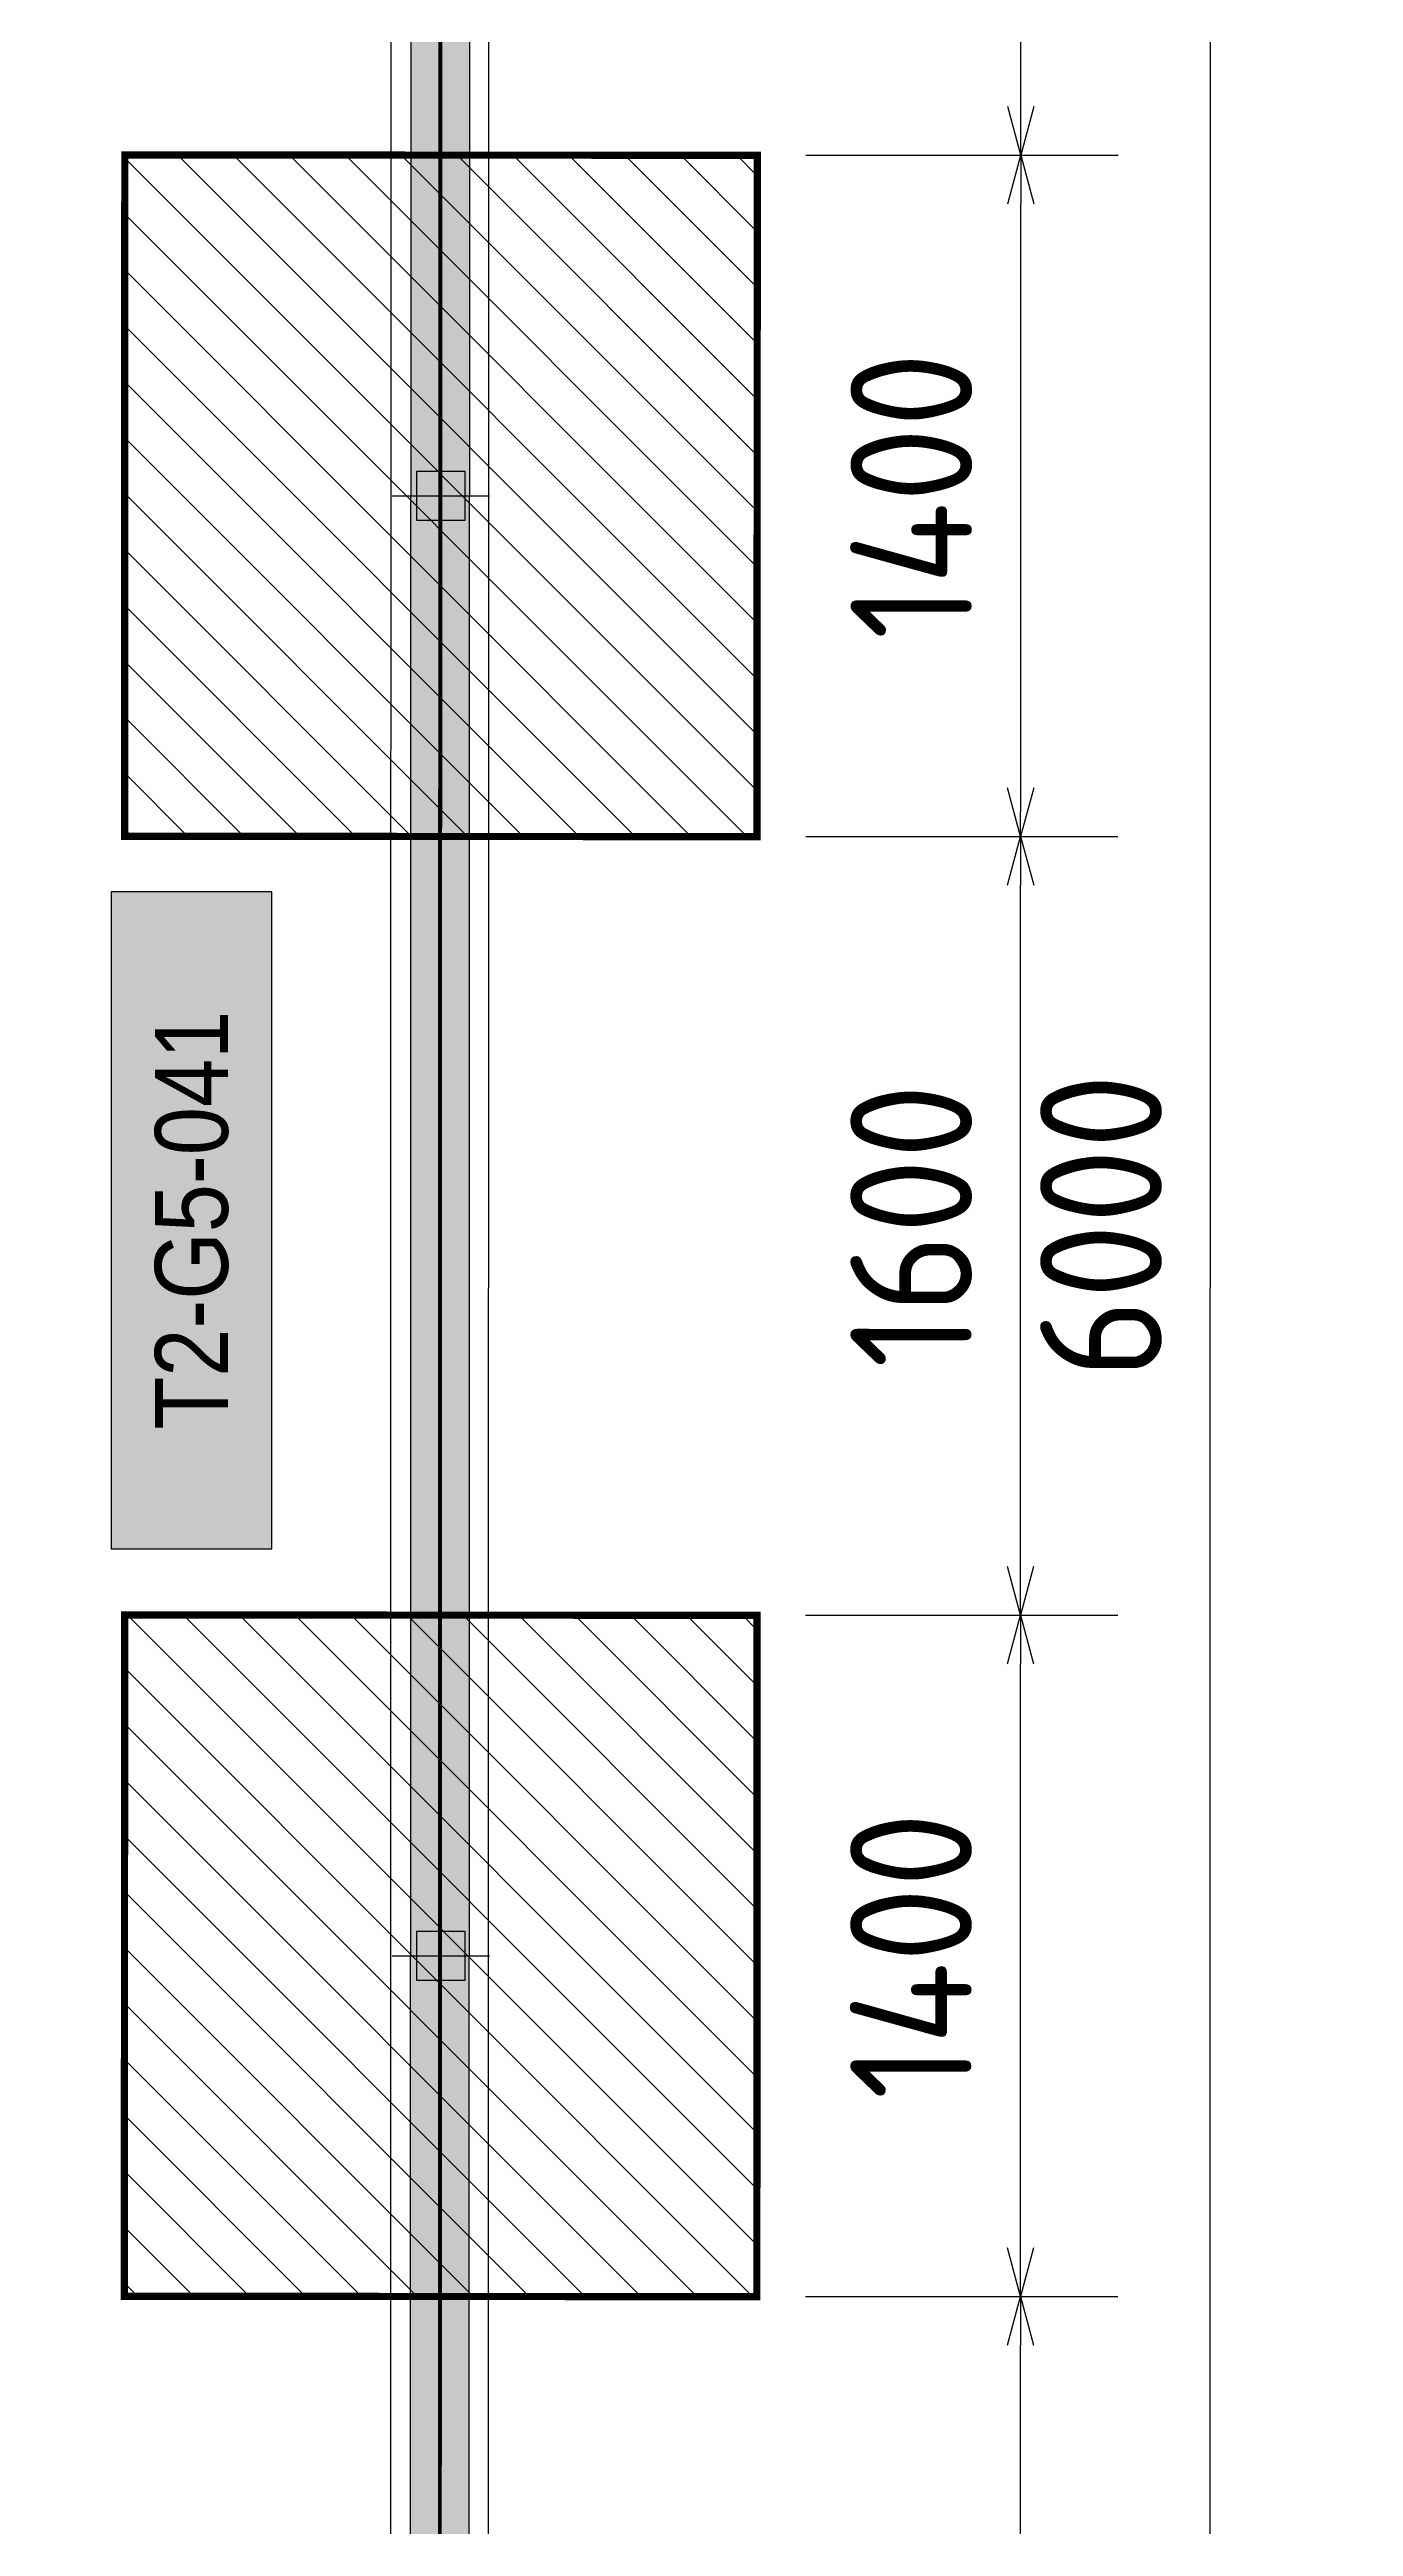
# Model space of a CAD drawing. Header units: centimetres. Extents: x -6122352 to 4157695, y -1694241 to 1947892.
# Drawn here: x 58955 to 61636, y -168350 to -163260 of the extents above; entities that cross this region are included whole.
import ezdxf
from ezdxf.enums import TextEntityAlignment as Align

# ---------------------------------------------------------------- set-up
doc = ezdxf.new("R2010")
doc.units = ezdxf.units.CM
doc.header["$MEASUREMENT"] = 0
doc.header["$PDMODE"] = 66
doc.header["$PDSIZE"] = 100
for name, color, linetype in [('00-MI-DIM', 7, 'Continuous'), ('@MI-FOOTINGS', 7, 'Continuous'), ('@MI-MEP', 7, 'Continuous'), ('@MI-REF LAYER', 7, 'Continuous'), ('@MI-TYPE-02', 6, 'Continuous'), ('PANEL-TAGS', 7, 'Continuous')]:
    doc.layers.add(name, color=color, linetype=linetype)
doc.layers.add('08-Compound Wall-2', color=6, linetype='Continuous', lineweight=25, true_color=0xff00ff)
doc.layers.add('23585-XR-AR-DAMAC PLOT LIMITS$0$1-End units', color=7, linetype='Continuous', lineweight=5, true_color=0xf8991e)
doc.layers.add('A-ANNO-TEXT', color=3, linetype='Continuous', lineweight=25)
doc.styles.add('PANELTAG_STYLE', font='arial.ttf')
doc.styles.add('Schueco-BEMSTIL', font='isocpeur.ttf', dxfattribs={"width": 0.9})
doc.dimstyles.new('MI- JWC-TXT-2.5 MM', dxfattribs={"dimscale": 1.5, "dimtxt": 2.5, "dimasz": 1, "dimexe": 2, "dimexo": 1, "dimgap": 1, "dimtad": 1, "dimdec": 0, "dimdsep": 46, "dimtxsty": 'Schueco-BEMSTIL', "dimblk": 'OPEN30', "dimcen": 0, "dimdle": 2, "dimclrd": 140, "dimclre": 8, "dimclrt": 40, "dimadec": 0, "dimazin": 2, "dimtfac": 1, "dimtdec": 0, "dimtix": 1, "dimtmove": 2, "dimatfit": 3, "dimldrblk": 'OPEN', "dimfxl": 2, "dimlwd": -1, "dimlwe": -1, "dimarcsym": 0})

# ---------------------------------------------------------------- blocks, each defined once
blk = doc.blocks.new('23585-XR-AR-BOUNDARY WALLS AND SETBACKS')
at = {"layer": '08-Compound Wall-2'}
for points in [[(496543.3055, 2768839.1644), (496560.9267, 2768823.0184), (496567.0408, 2768829.6907), (496571.0944, 2768834.1145), (496575.1476, 2768838.5383), (496579.201, 2768842.9621), (496583.2544, 2768847.3859), (496589.3684, 2768854.0583), (496571.747, 2768870.2047)], [(496548.6301, 2768809.5979), (496550.6244, 2768811.7745), (496554.6778, 2768816.1983), (496560.7916, 2768822.8709), (496543.1704, 2768839.017)]]:
    blk.add_lwpolyline(points, dxfattribs=at)
blk = doc.blocks.new('A$C9d9485f6')
at = {"layer": 'A-ANNO-TEXT', "rotation": 312.4881850805905}
blk.add_blockref('23585-XR-AR-BOUNDARY WALLS AND SETBACKS', (-2377088.5348, -1504219.2521), dxfattribs=at)
blk = doc.blocks.new('23585-XR-AR-DAMAC PLOT LIMITS')
at = {"layer": '23585-XR-AR-DAMAC PLOT LIMITS$0$1-End units', "color": 251, "true_color": 0x636466}
for points in [[(496560.9329, 2768822.8771), (496543.2379, 2768839.0907), (496549.4193, 2768845.8369), (496567.1145, 2768829.6231)], [(496560.9329, 2768822.8771), (496554.7515, 2768816.1307), (496537.0565, 2768832.3443), (496543.2379, 2768839.0907)]]:
    blk.add_lwpolyline(points, close=True, dxfattribs=at)
blk = doc.blocks.new('A$Cf093b529')
at = {"layer": 'A-ANNO-TEXT'}
blk.add_blockref('23585-XR-AR-DAMAC PLOT LIMITS', (-495391.9901, -2768603.4419), dxfattribs=at)
blk = doc.blocks.new('A$Cd29382e1')
at = {"color": 1, "true_color": 0xeb0000, "const_width": 0.008}
blk.add_lwpolyline([(42.3, -24.0001), (33.1501, -24.0001), (27.1499, -24), (21.1501, -23.9999), (15.1501, -24), (9.1501, -24), (0, -24.0002), (0, 0), (9.15, -0.0001), (15.1501, -0.0001), (21.1501, -0.0001), (27.1499, 0.0001), (33.1501, 0), (42.3, -0.0002)], close=True, dxfattribs=at)
blk = doc.blocks.new('A$C0a111004')
at = {"color": 1, "true_color": 0xeb0000, "const_width": 0.008}
blk.add_lwpolyline([(18.3021, 0.0001), (21.1518, 0), (30.3028, 0), (30.3027, -23.9999), (21.1499, -24), (15.1498, -23.9999), (9.1499, -23.9998), (-0.0001, -23.9999), (0, 0), (9.1501, 0.0001), (15.1501, 0.0001)], close=True, dxfattribs=at)
blk = doc.blocks.new('A$Ce093a295')
at = {"color": 1, "true_color": 0xeb0000, "const_width": 0.008}
blk.add_lwpolyline([(42.3, -24.0001), (33.1501, -24.0001), (27.1499, -24), (21.1501, -23.9999), (15.1501, -24), (9.1501, -24), (0, -24.0002), (0, 0), (9.15, -0.0001), (15.1501, -0.0001), (21.1501, -0.0001), (27.1499, 0.0001), (33.1501, 0), (42.3, -0.0002)], close=True, dxfattribs=at)
blk = doc.blocks.new('A$Cd3abcad4')
at = {"color": 1, "true_color": 0xeb0000, "const_width": 0.008}
blk.add_lwpolyline([(18.3021, 0.0001), (21.1518, 0), (30.3028, 0), (30.3027, -23.9999), (21.1499, -24), (15.1498, -23.9999), (9.1499, -23.9998), (-0.0001, -23.9999), (0, 0), (9.1501, 0.0001), (15.1501, 0.0001)], close=True, dxfattribs=at)
blk = doc.blocks.new('_Open30')
at = {"color": 0, "linetype": 'ByBlock', "lineweight": -2}
for p, q in [((-1, 0.268), (0, 0)), ((0, 0), (-1, -0.268)), ((0, 0), (-1, 0))]:
    blk.add_line(p, q, dxfattribs=at)
blk = doc.blocks.new('*D650')
at = {"layer": '00-MI-DIM', "color": 8, "transparency": 16777216}
for p, q in [((59918.5, -162677.3), (61542.1, -162677.6)), ((59917.4, -168677.3), (61541, -168677.6))]:
    blk.add_line(p, q, dxfattribs=at)
at = {"layer": '00-MI-DIM', "color": 140, "transparency": 16777216}
blk.add_line((61341, -168577.5), (61342.1, -162777.5), dxfattribs=at)
at = {"layer": 'Defpoints', "color": 0, "transparency": 16777216}
for p in [(59818.5, -162677.3), (61342.1, -162677.5), (59817.4, -168677.3)]:
    blk.add_point(p, dxfattribs=at)
at = {"layer": '00-MI-DIM', "color": 140, "transparency": 16777216, "xscale": 100, "yscale": 100, "zscale": 100}
for p, rotation in [((61342.1, -162677.5), 89.98973417812736), ((61341, -168677.5), 269.9897341781274)]:
    blk.add_blockref('_Open30', p, dxfattribs=dict(at, rotation=rotation))
at = {"layer": '00-MI-DIM', "color": 40, "transparency": 16777216, "insert": (61116.6, -165677.5), "char_height": 250, "attachment_point": 5, "rotation": 89.9897, "style": 'Schueco-BEMSTIL'}
blk.add_mtext('6000', dxfattribs=at)
blk = doc.blocks.new('_Open')
at = {"color": 0, "linetype": 'ByBlock', "lineweight": -2}
for p, q in [((-1, 0.2), (0, 0)), ((-1, -0.2), (0, 0)), ((0, 0), (-1, 0))]:
    blk.add_line(p, q, dxfattribs=at)
blk = doc.blocks.new('*D657')
at = {"layer": '00-MI-DIM', "color": 8, "transparency": 16777216}
for p, q in [((59860.9, -150758.2), (61956.3, -150758.6)), ((59852, -198758.6), (61947.7, -198759))]:
    blk.add_line(p, q, dxfattribs=at)
at = {"layer": '00-MI-DIM', "color": 140, "transparency": 16777216}
blk.add_line((61747.7, -198659), (61756.3, -150858.6), dxfattribs=at)
at = {"layer": 'Defpoints', "color": 0, "transparency": 16777216}
for p in [(59760.9, -150758.2), (61756.3, -150758.6), (59752, -198758.6)]:
    blk.add_point(p, dxfattribs=at)
at = {"layer": '00-MI-DIM', "color": 140, "transparency": 16777216, "xscale": 100, "yscale": 100, "zscale": 100}
for p, rotation in [((61756.3, -150758.6), 89.98973417812736), ((61747.7, -198759), 269.9897341781274)]:
    blk.add_blockref('_Open30', p, dxfattribs=dict(at, rotation=rotation))
at = {"layer": '00-MI-DIM', "color": 40, "transparency": 16777216, "insert": (61527, -174758.7), "char_height": 250, "attachment_point": 5, "rotation": 89.9897, "style": 'Schueco-BEMSTIL'}
blk.add_mtext('48000', dxfattribs=at)
blk = doc.blocks.new('T2-FOOTING PLAN')
at = {"layer": '@MI-FOOTINGS', "transparency": 33554679}
h = blk.add_hatch(dxfattribs=at)
h.set_pattern_fill('ANSI31', color=8, scale=650)
h.paths.add_polyline_path([(-700, 650), (700, 650), (700, -650), (-700, -650)])
at = {"layer": '@MI-FOOTINGS', "color": 160, "true_color": 0x3340f0, "const_width": 15}
blk.add_lwpolyline([(-700, 650), (700, 650), (700, -650), (-700, -650)], close=True, dxfattribs=at)
at = {"layer": '@MI-FOOTINGS', "color": 30}
blk.add_point((0, 0), dxfattribs=at)
blk = doc.blocks.new('*D678')
at = {"layer": '00-MI-DIM', "color": 8, "transparency": 16777216}
for p, q in [((60509.1, -167877.4), (61151, -167877.5)), ((60508.9, -169487.4), (61150.7, -169487.5))]:
    blk.add_line(p, q, dxfattribs=at)
at = {"layer": '00-MI-DIM', "color": 140, "transparency": 16777216}
blk.add_line((60950.7, -169387.5), (60951, -167977.5), dxfattribs=at)
at = {"layer": 'Defpoints', "color": 0, "transparency": 16777216}
for p in [(60409.1, -167877.4), (60951, -167877.5), (60408.9, -169487.4)]:
    blk.add_point(p, dxfattribs=at)
at = {"layer": '00-MI-DIM', "color": 140, "transparency": 16777216, "xscale": 100, "yscale": 100, "zscale": 100}
for p, rotation in [((60951, -167877.5), 89.98973417812736), ((60950.7, -169487.5), 269.9897341781274)]:
    blk.add_blockref('_Open30', p, dxfattribs=dict(at, rotation=rotation))
at = {"layer": '00-MI-DIM', "color": 40, "transparency": 16777216, "insert": (60725.9, -168682.4), "char_height": 250, "attachment_point": 5, "rotation": 89.9897, "style": 'Schueco-BEMSTIL'}
blk.add_mtext('1610', dxfattribs=at)
blk = doc.blocks.new('*D679')
at = {"layer": '00-MI-DIM', "color": 8, "transparency": 16777216}
for p, q in [((60509.4, -166477.4), (61151.3, -166477.5)), ((60509.1, -167877.4), (61151, -167877.5))]:
    blk.add_line(p, q, dxfattribs=at)
at = {"layer": '00-MI-DIM', "color": 140, "transparency": 16777216}
blk.add_line((60951, -167777.5), (60951.2, -166577.5), dxfattribs=at)
at = {"layer": 'Defpoints', "color": 0, "transparency": 16777216}
for p in [(60409.4, -166477.4), (60951.3, -166477.5), (60409.1, -167877.4)]:
    blk.add_point(p, dxfattribs=at)
at = {"layer": '00-MI-DIM', "color": 140, "transparency": 16777216, "xscale": 100, "yscale": 100, "zscale": 100}
for p, rotation in [((60951.3, -166477.5), 89.98973417812736), ((60951, -167877.5), 269.9897341781274)]:
    blk.add_blockref('_Open30', p, dxfattribs=dict(at, rotation=rotation))
at = {"layer": '00-MI-DIM', "color": 40, "transparency": 16777216, "insert": (60726.1, -167177.4), "char_height": 250, "attachment_point": 5, "rotation": 89.9897, "style": 'Schueco-BEMSTIL'}
blk.add_mtext('1400', dxfattribs=at)
blk = doc.blocks.new('*D680')
at = {"layer": '00-MI-DIM', "color": 8, "transparency": 16777216}
for p, q in [((60509.7, -164877.4), (61151.5, -164877.5)), ((60509.4, -166477.4), (61151.3, -166477.5))]:
    blk.add_line(p, q, dxfattribs=at)
at = {"layer": '00-MI-DIM', "color": 140, "transparency": 16777216}
blk.add_line((60951.3, -166377.5), (60951.5, -164977.5), dxfattribs=at)
at = {"layer": 'Defpoints', "color": 0, "transparency": 16777216}
for p in [(60409.7, -164877.4), (60951.5, -164877.5), (60409.4, -166477.4)]:
    blk.add_point(p, dxfattribs=at)
at = {"layer": '00-MI-DIM', "color": 140, "transparency": 16777216, "xscale": 100, "yscale": 100, "zscale": 100}
for p, rotation in [((60951.5, -164877.5), 89.98973417812736), ((60951.3, -166477.5), 269.9897341781274)]:
    blk.add_blockref('_Open30', p, dxfattribs=dict(at, rotation=rotation))
at = {"layer": '00-MI-DIM', "color": 40, "transparency": 16777216, "insert": (60726.4, -165677.4), "char_height": 250, "attachment_point": 5, "rotation": 89.9897, "style": 'Schueco-BEMSTIL'}
blk.add_mtext('1600', dxfattribs=at)
blk = doc.blocks.new('*D681')
at = {"layer": '00-MI-DIM', "color": 8, "transparency": 16777216}
for p, q in [((60509.9, -163477.4), (61151.8, -163477.5)), ((60509.7, -164877.4), (61151.5, -164877.5))]:
    blk.add_line(p, q, dxfattribs=at)
at = {"layer": '00-MI-DIM', "color": 140, "transparency": 16777216}
blk.add_line((60951.6, -164777.5), (60951.8, -163577.5), dxfattribs=at)
at = {"layer": 'Defpoints', "color": 0, "transparency": 16777216}
for p in [(60409.9, -163477.4), (60951.8, -163477.5), (60409.7, -164877.4)]:
    blk.add_point(p, dxfattribs=at)
at = {"layer": '00-MI-DIM', "color": 140, "transparency": 16777216, "xscale": 100, "yscale": 100, "zscale": 100}
for p, rotation in [((60951.8, -163477.5), 89.98973417812736), ((60951.5, -164877.5), 269.9897341781274)]:
    blk.add_blockref('_Open30', p, dxfattribs=dict(at, rotation=rotation))
at = {"layer": '00-MI-DIM', "color": 40, "transparency": 16777216, "insert": (60726.7, -164177.4), "char_height": 250, "attachment_point": 5, "rotation": 89.9897, "style": 'Schueco-BEMSTIL'}
blk.add_mtext('1400', dxfattribs=at)
blk = doc.blocks.new('*D682')
at = {"layer": '00-MI-DIM', "color": 8, "transparency": 16777216}
for p, q in [((60510.2, -161867.4), (61152.1, -161867.5)), ((60509.9, -163477.4), (61151.8, -163477.5))]:
    blk.add_line(p, q, dxfattribs=at)
at = {"layer": '00-MI-DIM', "color": 140, "transparency": 16777216}
blk.add_line((60951.8, -163377.5), (60952.1, -161967.5), dxfattribs=at)
at = {"layer": 'Defpoints', "color": 0, "transparency": 16777216}
for p in [(60410.2, -161867.4), (60952.1, -161867.5), (60409.9, -163477.4)]:
    blk.add_point(p, dxfattribs=at)
at = {"layer": '00-MI-DIM', "color": 140, "transparency": 16777216, "xscale": 100, "yscale": 100, "zscale": 100}
for p, rotation in [((60952.1, -161867.5), 89.98973417812736), ((60951.8, -163477.5), 269.9897341781274)]:
    blk.add_blockref('_Open30', p, dxfattribs=dict(at, rotation=rotation))
at = {"layer": '00-MI-DIM', "color": 40, "transparency": 16777216, "insert": (60726.9, -162672.4), "char_height": 250, "attachment_point": 5, "rotation": 89.9897, "style": 'Schueco-BEMSTIL'}
blk.add_mtext('1610', dxfattribs=at)
blk = doc.blocks.new('PANELTAG')
at = {"layer": 'PANEL-TAGS', "color": 1}
blk.add_lwpolyline([(-13.5, -3.3), (13.5, -3.3), (13.5, 3.3), (-13.5, 3.3)], close=True, dxfattribs=at)
at = {"layer": 'PANEL-TAGS', "color": 40, "true_color": 0xffd700}
blk.add_solid([(-13.5, -3.3), (13.5, -3.3), (-13.5, 3.3), (13.5, 3.3)], dxfattribs=at)
at = {"layer": 'PANEL-TAGS', "color": 5, "style": 'PANELTAG_STYLE', "width": 0.85}
blk.add_attdef('TAGNO', text='', height=3, dxfattribs=at).set_placement((0, 0), align=Align.MIDDLE)

msp = doc.modelspace()

# ---------------------------------------------------------------- hatches: boundary and pattern name
at = {"layer": '@MI-TYPE-02'}
h = msp.add_hatch(color=256, dxfattribs=at)
h.dxf.hatch_style = 1
h.paths.add_polyline_path([(59689.89356, -192856.7574), (59692.04495, -198758.61052), (59812.04494, -198758.65306), (59809.89356, -192856.79994)])
h.paths.add_polyline_path([(59692.0241, -186846.75778), (59689.89711, -192846.7574), (59809.8971, -192846.79994), (59812.02409, -186846.80032)])
h.paths.add_polyline_path([(59694.15463, -180836.75815), (59692.02764, -186836.75778), (59812.02763, -186836.80032), (59814.15462, -180836.80069)])
h.paths.add_polyline_path([(59696.28516, -174826.75853), (59694.15818, -180826.75815), (59814.15817, -180826.80069), (59816.28516, -174826.80107)])
h.paths.add_polyline_path([(59696.3273, -174687.25211), (59697.40233, -168687.25221), (59817.40233, -168687.27371), (59816.3273, -174687.27361)])
h.paths.add_polyline_path([(59697.40413, -168677.25221), (59698.47916, -162677.2523), (59818.47916, -162677.2738), (59817.40412, -168677.27371)])
h.paths.add_polyline_path([(59698.48095, -162667.2523), (59699.55599, -156667.2524), (59819.55598, -156667.2739), (59818.48095, -162667.2738)])
h.paths.add_polyline_path([(59699.55778, -156657.2524), (59700.90433, -150758.19655), (59820.90433, -150758.21805), (59819.55778, -156657.2739)])

# ---------------------------------------------------------------- linework, layer by layer
msp.add_lwpolyline([(59697.40413, -168677.25221), (59698.47916, -162677.2523), (59818.47916, -162677.2738), (59817.40412, -168677.27371)], close=True, dxfattribs=at)

# ---------------------------------------------------------------- block references
at = {"layer": '@MI-FOOTINGS', "rotation": 89.98973417812736}
for p in [(59759.81441, -164177.2633), (59759.27538, -167177.2633)]:
    msp.add_blockref('T2-FOOTING PLAN', p, dxfattribs=at)
at = {"layer": '@MI-MEP', "color": 10, "xscale": 1000, "yscale": 1000, "zscale": 1000}
for name, p, rotation in [('A$C0a111004', (59756.31336, -174758.47773), 179.9901263953543), ('A$Cd29382e1', (102056.2819, -174767.33151), 179.9883416786298)]:
    msp.add_blockref(name, p, dxfattribs=dict(at, rotation=rotation))
at = {"layer": '@MI-REF LAYER', "xscale": 1000, "yscale": 1000, "zscale": 1000}
msp.add_blockref('A$C9d9485f6', (-23958.95046, 48155.57226), dxfattribs=at)
at = {"layer": '@MI-REF LAYER', "xscale": 1000, "yscale": 1000, "zscale": 1000, "rotation": 312.4882903633292}
msp.add_blockref('A$Cf093b529', (-891608.73293, 539022.72011), dxfattribs=at)
at = {"layer": '@MI-REF LAYER', "color": 10, "xscale": 1000, "yscale": 1000, "zscale": 1000, "rotation": 179.9893265042863}
for name, p in [('A$Cd3abcad4', (59756.31341, -174758.07874)), ('A$Ce093a295', (102056.28199, -174766.821))]:
    msp.add_blockref(name, p, dxfattribs=at)
at = {"layer": 'PANEL-TAGS'}
ref = msp.add_blockref('PANELTAG', (59246.8727, -165665.6789), dxfattribs=dict(at, xscale=50, yscale=50, zscale=50, rotation=90))
ref.add_attrib('TAGNO', 'T2-G5-041', dxfattribs={"color": 5, "height": 150, "rotation": 90, "style": 'PANELTAG_STYLE', "width": 0.85}).set_placement((59246.8727, -165665.6789), align=Align.MIDDLE_CENTER)

# ---------------------------------------------------------------- dimensions: what is measured, and where the dimension line sits
at = {"layer": '00-MI-DIM'}
for base, p1, p2, picture, middle in [((61756.27877, -150758.56482), (59752.04495, -198758.63179), (59760.91864, -150758.2073), '*D657', (61526.9786, -174758.73677)), ((60952.08757, -161867.47694), (60409.93982, -163477.37978), (60410.22678, -161867.37985), '*D682', (60726.94334, -162672.43659)), ((60951.7991, -163477.47686), (60409.68898, -164877.37976), (60409.93982, -163477.37978), '*D681', (60726.67368, -164177.43654)), ((60951.54826, -164877.47684), (60409.40079, -166477.37978), (60409.68898, -164877.37976), '*D680', (60726.40493, -165677.43654)), ((60951.26158, -166477.47686), (60409.14995, -167877.37975), (60409.40079, -166477.37978), '*D679', (60726.13617, -167177.43654)), ((60951.01074, -167877.47684), (60408.863, -169487.37968), (60409.14995, -167877.37975), '*D678', (60725.86651, -168682.43649))]:
    dim = msp.add_linear_dim(base=base, p1=p1, p2=p2, angle=89.98973418, dimstyle='MI- JWC-TXT-2.5 MM', dxfattribs=at)
    dim.commit()
    dim.dimension.update_dxf_attribs({"geometry": picture, "text_midpoint": middle})
dim = msp.add_linear_dim(base=(61342.10141, -162677.5468), p1=(59817.40412, -168677.27371), p2=(59818.47916, -162677.2738), angle=89.98973418, dimstyle='MI- JWC-TXT-2.5 MM', dxfattribs=at)
dim.commit()
dim.dimension.update_dxf_attribs({"geometry": '*D650', "text_midpoint": (61341.56389, -165677.54675), "dimtype": 160})

doc.saveas('drawing.dxf')
